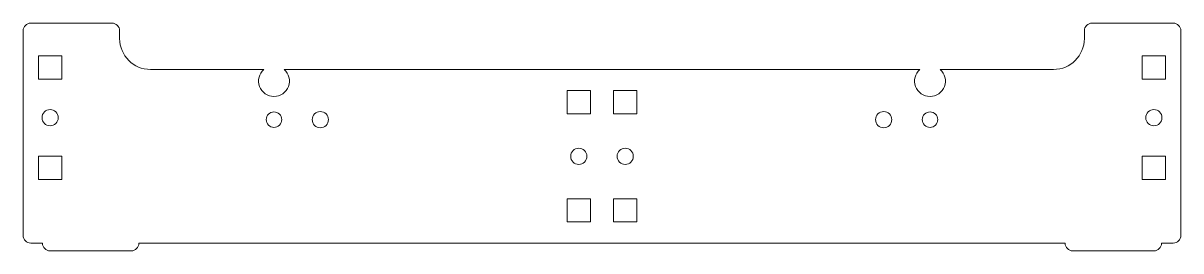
# Model space of a CAD drawing. Header units: millimetres. Extents: x 0 to 300, y -2 to 57.
import ezdxf

# ---------------------------------------------------------------- set-up
doc = ezdxf.new("R2010")
doc.units = ezdxf.units.MM

msp = doc.modelspace()

# ---------------------------------------------------------------- linework, layer by layer
at = {"color": 7, "linetype": 'Continuous', "lineweight": 15}
for p, q in [((0, 55), (0, 2)), ((23, 57), (2, 57)), ((25, 53), (25, 55)), ((275, 55), (275, 53)), ((298, 57), (277, 57)), ((300, 2), (300, 55)), ((10, 48.51), (3.98, 48.51)), ((3.98, 48.51), (3.98, 42.49)), ((10, 42.49), (10, 48.51)), ((290, 48.51), (290, 42.49)), ((296.02, 48.51), (290, 48.51)), ((296.02, 42.49), (296.02, 48.51)), ((3.98, 42.49), (10, 42.49)), ((62.354, 45), (33, 45)), ((232.354, 45), (67.646, 45)), ((267, 45), (237.646, 45)), ((290, 42.49), (296.02, 42.49)), ((140.97, 39.515), (140.97, 33.485)), ((147, 39.515), (140.97, 39.515)), ((147, 33.485), (147, 39.515)), ((159.03, 39.515), (153, 39.515)), ((153, 39.515), (153, 33.485)), ((159.03, 33.485), (159.03, 39.515)), ((140.97, 33.485), (147, 33.485)), ((153, 33.485), (159.03, 33.485)), ((10, 22.51), (3.98, 22.51)), ((3.98, 22.51), (3.98, 16.49)), ((10, 16.49), (10, 22.51)), ((290, 22.51), (290, 16.49)), ((296.02, 22.51), (290, 22.51)), ((296.02, 16.49), (296.02, 22.51)), ((3.98, 16.49), (10, 16.49)), ((290, 16.49), (296.02, 16.49)), ((140.97, 11.515), (140.97, 5.485)), ((147, 11.515), (140.97, 11.515)), ((147, 5.485), (147, 11.515)), ((159.03, 11.515), (153, 11.515)), ((153, 11.515), (153, 5.485)), ((159.03, 5.485), (159.03, 11.515)), ((140.97, 5.485), (147, 5.485)), ((153, 5.485), (159.03, 5.485)), ((2, 0), (5, 0)), ((30, 0), (270, 0)), ((295, 0), (298, 0)), ((28, -2), (7, -2)), ((293, -2), (272, -2))]:
    msp.add_line(p, q, dxfattribs=at)
for centre, radius in [((6.99, 32.5), 2.1), ((65, 32), 2), ((77, 32), 2.1), ((223, 32), 2.1), ((235, 32), 2), ((293.01, 32.5), 2.1), ((143.985, 22.5), 2.1), ((156.015, 22.5), 2.1)]:
    msp.add_circle(centre, radius, dxfattribs=at)
for centre, radius, start, end in [((277, 55), 2, 90, 180), ((298, 55), 2, 0, 90), ((2, 55), 2, 90, 180), ((23, 55), 2, 0, 90), ((33, 53), 8, 180, 270), ((267, 53), 8, 270, 0), ((65, 42), 4, 131.40962, 48.59038), ((235, 42), 4, 131.40962, 48.59038), ((2, 2), 2, 180, 270), ((7, 0), 2, 180, 270), ((28, 0), 2, 270, 0), ((272, 0), 2, 180, 270), ((293, 0), 2, 270, 0), ((298, 2), 2, 270, 360)]:
    msp.add_arc(centre, radius, start, end, dxfattribs=at)

doc.saveas('drawing.dxf')
